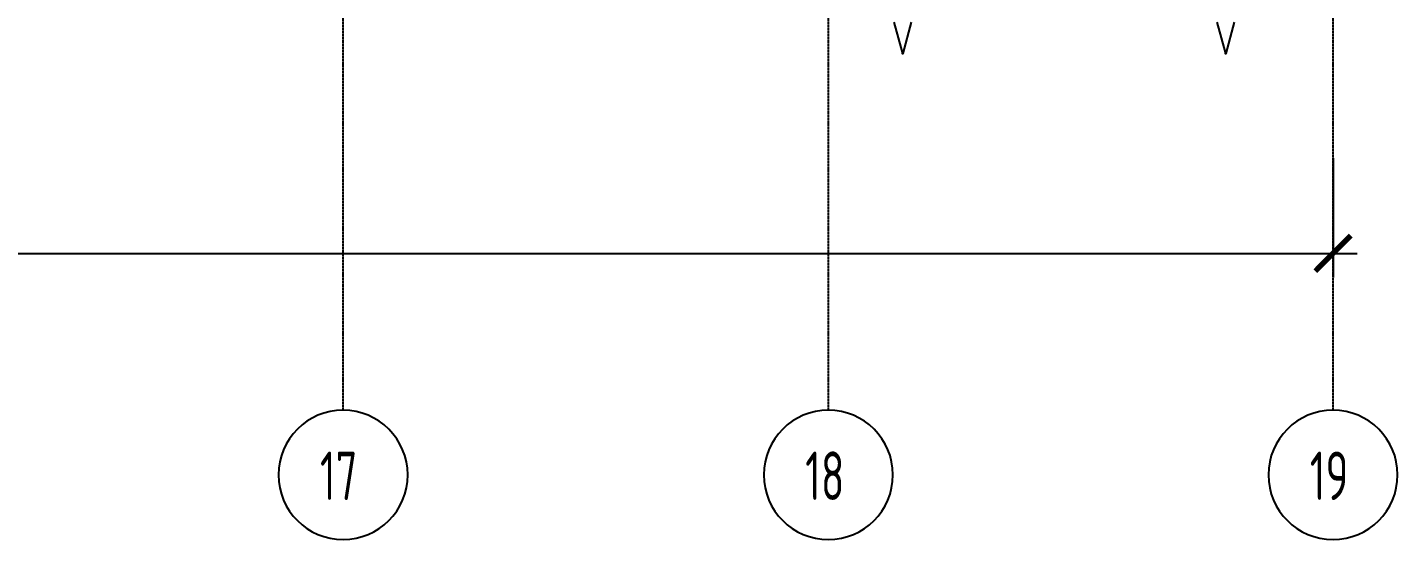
# Model space of a CAD drawing. Header units: millimetres. Extents: x 2162 to 93478, y -2737 to 52379.
# Drawn here: x 52257 to 60742, y 40518 to 43686 of the extents above; entities that cross this region are included whole.
import ezdxf

# ---------------------------------------------------------------- set-up
doc = ezdxf.new("R2010")
doc.units = ezdxf.units.MM
doc.linetypes.add('Штрихпунктир 15 х 2 х 2 мм', pattern=[19, 15, -2, 0, -2])
doc.linetypes.add('Штрихпунктирная', pattern=[30, 25, -2.25, 0.5, -2.25])
doc.layers.add('Axes', color=40, linetype='Штрихпунктирная')
doc.layers.add('dimension', color=4, linetype='Continuous')
doc.layers.add('txt', color=219, linetype='Continuous', lineweight=20)
doc.styles.add('GOST Common_1', font='gost.shx', dxfattribs={"width": 0.8, "height": 250})
doc.styles.add('KOTE', font='romrust.shx', dxfattribs={"width": 0.8})
doc.dimstyles.new('ayala 100', dxfattribs={"dimscale": 50, "dimtxt": 6, "dimasz": 4.4, "dimexe": 3, "dimexo": 5, "dimgap": 1, "dimtad": 1, "dimtoh": 1, "dimdec": 0, "dimzin": 9, "dimdsep": 46, "dimtxsty": 'KOTE', "dimblk": 'ARCHTICK', "dimcen": 0, "dimdle": 3, "dimclrd": 4, "dimclre": 4, "dimclrt": 3, "dimadec": 0, "dimazin": 0, "dimtfac": 0.666667, "dimtdec": 0, "dimtix": 1, "dimtmove": 1, "dimatfit": 0, "dimfxl": 1, "dimtvp": 1, "dimtolj": 1, "dimarcsym": 0})

# ---------------------------------------------------------------- blocks, each defined once
blk = doc.blocks.new('_ArchTick')
at = {"color": 0, "linetype": 'ByBlock', "const_width": 0.15}
blk.add_lwpolyline([(-0.5, -0.5), (0.5, 0.5)], dxfattribs=at)
blk = doc.blocks.new('*D81')
at = {"layer": 'Defpoints', "color": 0, "transparency": 16777216}
for p in [(6057.1, 43126.4), (60342.1, 43126.4), (60342.1, 42288.2)]:
    blk.add_point(p, dxfattribs=at)
at = {"layer": 'dimension', "color": 4, "lineweight": -2, "transparency": 16777216}
for p, q in [((6057.1, 42876.4), (6057.1, 42138.2)), ((60342.1, 42876.4), (60342.1, 42138.2)), ((5907.1, 42288.2), (60492.1, 42288.2))]:
    blk.add_line(p, q, dxfattribs=at)
at = {"layer": 'dimension', "color": 4, "lineweight": -2, "transparency": 16777216, "xscale": 220, "yscale": 220, "zscale": 220, "rotation": 180}
blk.add_blockref('_ArchTick', (6057.1, 42288.2), dxfattribs=at)
at = {"layer": 'dimension', "color": 4, "lineweight": -2, "transparency": 16777216, "xscale": 220, "yscale": 220, "zscale": 220}
blk.add_blockref('_ArchTick', (60342.1, 42288.2), dxfattribs=at)
at = {"layer": 'dimension', "color": 3, "transparency": 16777216, "insert": (33199.6, 42488.2), "char_height": 300, "attachment_point": 5, "style": 'KOTE'}
blk.add_mtext('\\A1;54285', dxfattribs=at)

msp = doc.modelspace()

# ---------------------------------------------------------------- linework, layer by layer
at = {"color": 0}
for p, q in [((57622.7, 43717.6), (57675.8, 43524.5)), ((57679.6, 43524.5), (57732.7, 43717.6)), ((59622.7, 43717.6), (59675.8, 43524.5)), ((59679.6, 43524.5), (59732.7, 43717.6))]:
    msp.add_line(p, q, dxfattribs=at)
for p, q in [((57677.7, 43524.5), (57675.8, 43524.5)), ((57679.6, 43524.5), (57677.7, 43524.5)), ((59677.7, 43524.5), (59675.8, 43524.5)), ((59679.6, 43524.5), (59677.7, 43524.5))]:
    msp.add_line(p, q)
at = {"color": 0, "flags": 128}
for points in [[(57677.7, 43523.3), (57677.6, 43523.3), (57677.5, 43523.3), (57677.4, 43523.3), (57677.4, 43523.3), (57677.3, 43523.3), (57677.2, 43523.3), (57677.1, 43523.3), (57677, 43523.4), (57677, 43523.4), (57676.9, 43523.4), (57676.8, 43523.5), (57676.7, 43523.5), (57676.7, 43523.5), (57676.6, 43523.6), (57676.5, 43523.6), (57676.5, 43523.7), (57676.4, 43523.7), (57676.3, 43523.8), (57676.3, 43523.8), (57676.2, 43523.9), (57676.2, 43523.9), (57676.1, 43524), (57676.1, 43524.1), (57676, 43524.1), (57676, 43524.2), (57675.9, 43524.3), (57675.9, 43524.3), (57675.9, 43524.4), (57675.8, 43524.5), (57675.8, 43524.5)], [(57679.6, 43524.5), (57679.6, 43524.4), (57679.5, 43524.4), (57679.5, 43524.3), (57679.5, 43524.2), (57679.4, 43524.2), (57679.4, 43524.1), (57679.3, 43524), (57679.3, 43524), (57679.2, 43523.9), (57679.2, 43523.9), (57679.1, 43523.8), (57679, 43523.7), (57679, 43523.7), (57678.9, 43523.6), (57678.8, 43523.6), (57678.8, 43523.6), (57678.7, 43523.5), (57678.6, 43523.5), (57678.6, 43523.4), (57678.5, 43523.4), (57678.4, 43523.4), (57678.3, 43523.4), (57678.3, 43523.3), (57678.2, 43523.3), (57678.1, 43523.3), (57678, 43523.3), (57677.9, 43523.3), (57677.9, 43523.3), (57677.8, 43523.3), (57677.7, 43523.3)], [(59677.7, 43523.3), (59677.6, 43523.3), (59677.5, 43523.3), (59677.4, 43523.3), (59677.4, 43523.3), (59677.3, 43523.3), (59677.2, 43523.3), (59677.1, 43523.3), (59677, 43523.4), (59677, 43523.4), (59676.9, 43523.4), (59676.8, 43523.5), (59676.7, 43523.5), (59676.7, 43523.5), (59676.6, 43523.6), (59676.5, 43523.6), (59676.5, 43523.7), (59676.4, 43523.7), (59676.3, 43523.8), (59676.3, 43523.8), (59676.2, 43523.9), (59676.2, 43523.9), (59676.1, 43524), (59676.1, 43524.1), (59676, 43524.1), (59676, 43524.2), (59675.9, 43524.3), (59675.9, 43524.3), (59675.9, 43524.4), (59675.8, 43524.5), (59675.8, 43524.5)], [(59679.6, 43524.5), (59679.6, 43524.4), (59679.5, 43524.4), (59679.5, 43524.3), (59679.5, 43524.2), (59679.4, 43524.2), (59679.4, 43524.1), (59679.3, 43524), (59679.3, 43524), (59679.2, 43523.9), (59679.2, 43523.9), (59679.1, 43523.8), (59679, 43523.7), (59679, 43523.7), (59678.9, 43523.6), (59678.8, 43523.6), (59678.8, 43523.6), (59678.7, 43523.5), (59678.6, 43523.5), (59678.6, 43523.4), (59678.5, 43523.4), (59678.4, 43523.4), (59678.3, 43523.4), (59678.3, 43523.3), (59678.2, 43523.3), (59678.1, 43523.3), (59678, 43523.3), (59677.9, 43523.3), (59677.9, 43523.3), (59677.8, 43523.3), (59677.7, 43523.3)]]:
    msp.add_lwpolyline(points, dxfattribs=at)
at = {"layer": 'Axes', "linetype": 'Штрихпунктир 15 х 2 х 2 мм'}
for p, q in [((54212.1, 41318.4), (54212.1, 50015)), ((57217.1, 41318.4), (57217.1, 50015)), ((60342.1, 41318.4), (60342.1, 47945.5))]:
    msp.add_line(p, q, dxfattribs=at)
at = {"layer": 'Axes', "color": 7, "linetype": 'Continuous'}
for centre, start, end in [((54212.1, 40918.4), 0, 180), ((57217.1, 40918.4), 0, 180), ((60342.1, 40918.4), 0, 180), ((54212.1, 40918.4), 180, 0), ((57217.1, 40918.4), 180, 0), ((60342.1, 40918.4), 180, 0)]:
    msp.add_arc(centre, 400, start, end, dxfattribs=at)

# ---------------------------------------------------------------- texts
at = {"layer": 'txt', "char_height": 300, "width": 359.156, "attachment_point": 1, "style": 'GOST Common_1'}
for s, insert in [('17', (54068.9, 41062.9)), ('18', (57073.9, 41062.9)), ('19', (60198.9, 41062.9))]:
    msp.add_mtext(s, dxfattribs=dict(at, insert=insert))

# ---------------------------------------------------------------- dimensions: what is measured, and where the dimension line sits
at = {"layer": 'dimension'}
dim = msp.add_linear_dim(base=(60342.1, 42288.2), p1=(6057.1, 43126.4), p2=(60342.1, 43126.4), dimstyle='ayala 100', dxfattribs=at)
dim.commit()
dim.dimension.update_dxf_attribs({"geometry": '*D81', "text_midpoint": (33199.6, 42488.2)})

doc.saveas('drawing.dxf')
